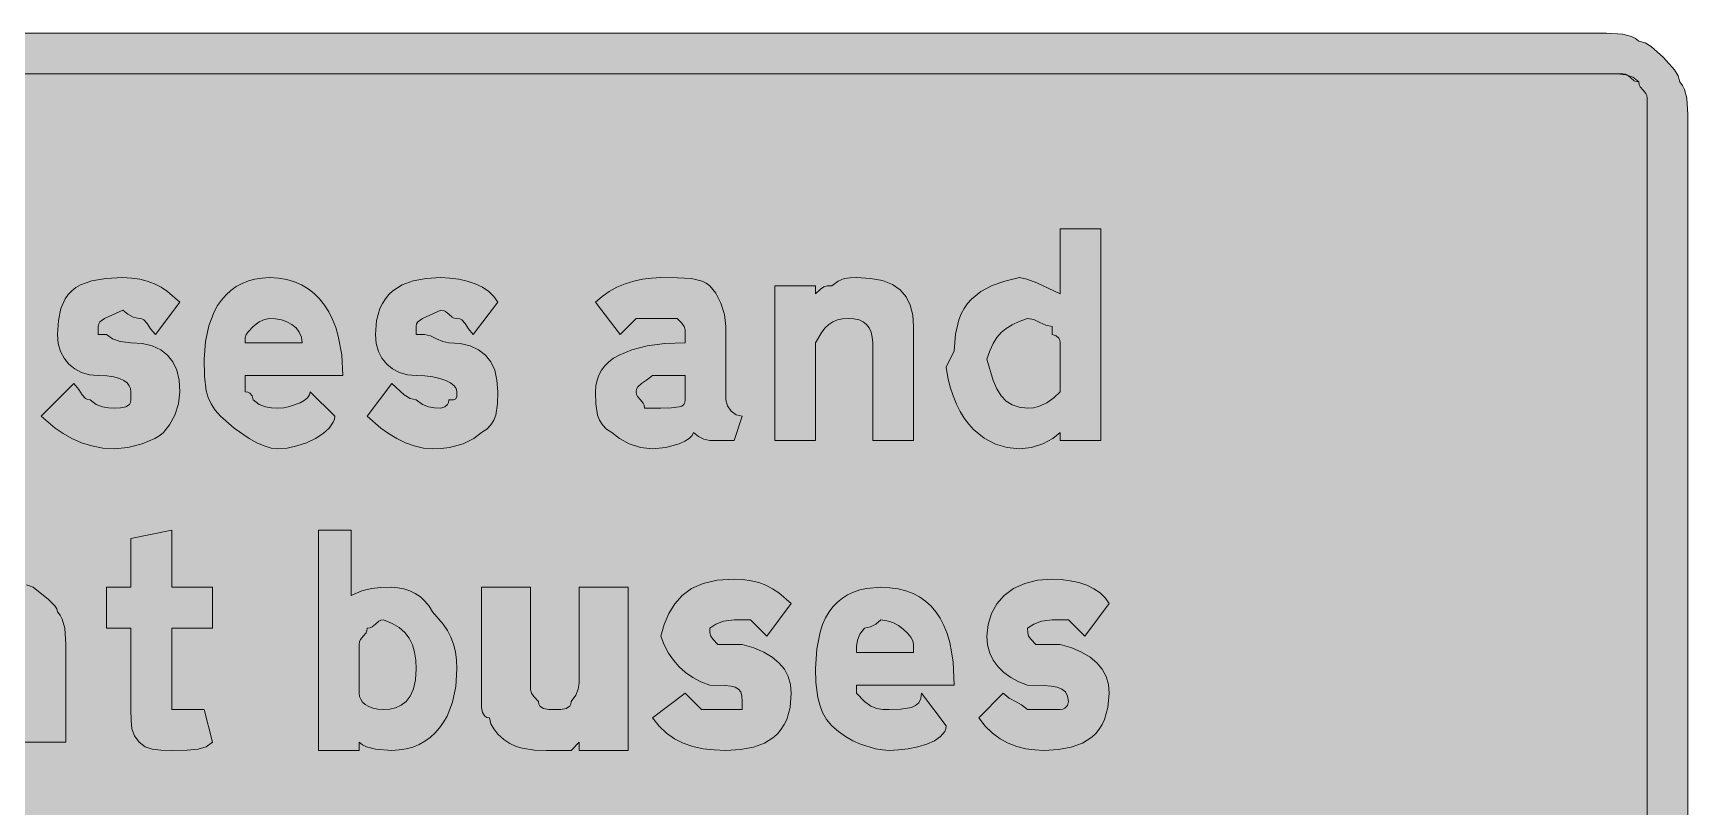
# Model space of a CAD drawing. Header units: metres. Extents: x 13 to 552, y 12 to 259.
# Drawn here: x 308.7 to 552.3, y 145 to 259 of the extents above; entities that cross this region are included whole.
import ezdxf

# ---------------------------------------------------------------- set-up
doc = ezdxf.new("R2010")
doc.units = ezdxf.units.M
doc.layers.add('FILL_BLACK_000000', color=7, linetype='Continuous', true_color=0x000000)
doc.layers.add('FILL_WHITE_FFFFFF', color=7, linetype='Continuous', true_color=0xffffff)

msp = doc.modelspace()

# ---------------------------------------------------------------- hatches: boundary and pattern name
at = {"layer": 'FILL_BLACK_000000', "true_color": 0x000000}
h = msp.add_hatch(color=7, dxfattribs=at)
h.dxf.hatch_style = 1
h.paths.add_polyline_path([(24.52, 11.82), (23.48, 11.98), (21.27, 12.66), (20.15, 13.17), (19.06, 13.78), (18.02, 14.52), (17.07, 15.36), (15.5, 17.18), (14.88, 18.12), (14.37, 19.11), (13.98, 20.15), (13.7, 21.27), (13.53, 22.46), (13.47, 23.76), (13.47, 246.96), (13.53, 248.26), (13.7, 249.45), (13.98, 250.57), (14.37, 251.61), (14.88, 252.6), (15.5, 253.54), (17.07, 255.36), (18.02, 256.2), (19.06, 256.93), (20.15, 257.55), (21.27, 258.06), (23.48, 258.73), (24.52, 258.9), (25.47, 258.96), (540.27, 258.96), (542.67, 258.81), (543.98, 258.45), (544.57, 258.16), (545.07, 257.76), (545.97, 257.55), (546.87, 257.01), (548.67, 255.36), (550.32, 253.56), (550.86, 252.66), (551.07, 251.76), (551.47, 251.26), (551.76, 250.67), (552.12, 249.36), (552.27, 246.96), (552.27, 23.76), (552.21, 22.46), (552.05, 21.27), (551.76, 20.15), (551.37, 19.11), (550.86, 18.12), (550.25, 17.18), (548.67, 15.36), (546.85, 13.78), (545.91, 13.17), (544.92, 12.66), (543.88, 12.27), (542.76, 11.98), (541.57, 11.82), (540.27, 11.76), (25.47, 11.76), (24.52, 11.82)])
h.paths.add_polyline_path([(543.12, 17.91), (544.15, 18.27), (545.07, 18.96), (545.76, 19.88), (546.12, 20.91), (546.25, 22.17), (546.27, 23.76), (546.27, 246.96), (546.27, 249.36), (546.22, 249.76), (546.08, 250.07), (545.67, 250.56), (545.26, 251.05), (545.12, 251.36), (545.07, 251.76), (544.15, 252.45), (543.12, 252.81), (541.86, 252.94), (540.27, 252.96), (25.47, 252.96), (23.07, 252.96), (21.87, 251.76), (20.99, 250.67), (20.22, 249.36), (19.68, 248.05), (19.47, 246.96), (19.47, 23.76), (19.49, 22.88), (19.62, 22.11), (19.98, 21.57), (20.27, 21.41), (20.67, 21.36), (20.69, 20.65), (20.82, 20.16), (21.18, 19.67), (21.87, 18.96), (22.77, 18.27), (23.67, 17.91), (24.57, 17.78), (25.47, 17.76), (540.27, 17.76), (541.86, 17.78), (543.12, 17.91)], flags=16)
h = msp.add_hatch(color=7, dxfattribs=at)
h.dxf.hatch_style = 1
h.paths.add_polyline_path([(465.87, 230.16), (465.87, 198.96), (459.87, 198.96), (459.87, 200.16), (458.76, 199.28), (457.32, 198.51), (455.65, 197.97), (453.87, 197.76), (452.08, 197.93), (450.33, 198.45), (448.66, 199.34), (447.12, 200.61), (446.41, 201.39), (445.75, 202.27), (445.14, 203.25), (444.59, 204.34), (444.1, 205.53), (443.68, 206.83), (443.34, 208.24), (443.07, 209.76), (444.27, 212.16), (444.44, 214.64), (444.93, 216.72), (445.29, 217.61), (445.73, 218.42), (446.24, 219.16), (446.82, 219.81), (448.2, 220.91), (449.84, 221.78), (451.73, 222.45), (453.87, 222.96), (454.98, 222.75), (456.42, 222.21), (459.87, 220.56), (459.87, 230.16), (465.87, 230.16)])
h.paths.add_polyline_path([(459.87, 213.36), (459.82, 213.76), (459.68, 214.05), (459.27, 214.41), (458.67, 214.56), (458.67, 215.76), (457.77, 215.95), (456.87, 216.36), (455.97, 216.77), (455.07, 216.96), (453.83, 216.51), (452.78, 216.02), (451.91, 215.48), (451.17, 214.86), (450.55, 214.12), (450.01, 213.25), (449.52, 212.2), (449.07, 210.96), (450.01, 207.81), (450.55, 206.57), (451.17, 205.56), (451.91, 204.77), (452.78, 204.21), (453.83, 203.87), (455.07, 203.76), (455.92, 203.81), (456.66, 203.97), (457.92, 204.51), (458.95, 205.28), (459.87, 206.16), (459.87, 212.16), (459.87, 213.36)], flags=16)
h = msp.add_hatch(color=7, dxfattribs=at)
h.dxf.hatch_style = 1
h.paths.add_polyline_path([(330.06, 204.38), (329.52, 202.71), (328.75, 201.27), (327.87, 200.16), (327.31, 199.71), (326.58, 199.28), (324.72, 198.51), (322.64, 197.97), (320.67, 197.76), (318.93, 197.87), (317.3, 198.17), (315.78, 198.65), (314.37, 199.26), (313.08, 199.99), (311.9, 200.8), (309.87, 202.56), (314.67, 207.36), (315.38, 206.48), (315.87, 205.71), (316.36, 205.17), (316.67, 205.01), (317.07, 204.96), (317.97, 204.27), (318.87, 203.91), (319.77, 203.78), (320.67, 203.76), (321.55, 203.78), (322.32, 203.91), (322.86, 204.27), (323.02, 204.56), (323.07, 204.96), (323.07, 206.16), (323.01, 206.61), (322.83, 207.04), (322.5, 207.45), (322.02, 207.81), (321.37, 208.12), (320.54, 208.35), (319.51, 208.51), (318.27, 208.56), (316.98, 208.67), (315.81, 208.99), (314.79, 209.51), (313.92, 210.21), (313.22, 211.08), (312.7, 212.1), (312.38, 213.27), (312.27, 214.56), (312.39, 216.64), (312.76, 218.4), (313.41, 219.85), (313.85, 220.47), (314.37, 221.01), (314.98, 221.48), (315.67, 221.88), (317.33, 222.49), (319.39, 222.85), (321.87, 222.96), (323.17, 222.9), (324.36, 222.73), (325.48, 222.45), (326.52, 222.06), (327.51, 221.55), (328.45, 220.93), (330.27, 219.36), (326.67, 214.56), (325.96, 215.44), (325.47, 216.21), (324.98, 216.75), (324.67, 216.91), (324.27, 216.96), (323.39, 217.15), (322.62, 217.56), (321.87, 218.16), (319.17, 216.96), (318.5, 216.47), (318.33, 216.16), (318.27, 215.76), (318.27, 214.56), (319.47, 214.56), (320.37, 213.96), (321.5, 213.55), (323.07, 213.36), (324.76, 213.25), (326.22, 212.91), (327.46, 212.35), (328.47, 211.56), (329.26, 210.55), (329.82, 209.31), (330.16, 207.85), (330.27, 206.16), (330.06, 204.38)])
h = msp.add_hatch(color=7, dxfattribs=at)
h.dxf.hatch_style = 1
h.paths.add_polyline_path([(339.87, 206.16), (340.27, 206.11), (340.56, 205.97), (340.92, 205.56), (341.07, 204.96), (341.97, 204.27), (342.87, 203.91), (343.77, 203.78), (344.67, 203.76), (345.57, 203.81), (346.43, 203.97), (347.97, 204.51), (348.58, 204.87), (349.06, 205.28), (349.36, 205.71), (349.47, 206.16), (353.07, 202.56), (353.02, 202.11), (352.86, 201.66), (352.26, 200.8), (351.36, 199.99), (350.22, 199.26), (348.91, 198.65), (347.5, 198.17), (346.06, 197.87), (344.67, 197.76), (343.72, 197.87), (342.68, 198.17), (341.59, 198.65), (340.47, 199.26), (338.26, 200.8), (336.27, 202.56), (335.48, 203.46), (334.88, 204.38), (334.46, 205.32), (334.17, 206.31), (333.91, 208.47), (333.87, 210.96), (334.04, 213.54), (334.53, 215.87), (335.33, 217.92), (335.84, 218.83), (336.42, 219.66), (337.07, 220.4), (337.8, 221.06), (338.58, 221.63), (339.44, 222.1), (340.36, 222.47), (341.33, 222.74), (342.37, 222.9), (343.47, 222.96), (344.78, 222.89), (346, 222.69), (347.14, 222.35), (348.2, 221.89), (349.17, 221.31), (350.05, 220.62), (350.85, 219.82), (351.57, 218.91), (352.2, 217.91), (352.75, 216.81), (353.22, 215.62), (353.6, 214.35), (354.1, 211.59), (354.27, 208.56), (339.87, 208.56), (339.87, 206.16)])
h.paths.add_polyline_path([(348.16, 214.2), (347.86, 214.93), (347.38, 215.55), (346.77, 216.06), (346.04, 216.45), (345.23, 216.73), (344.37, 216.9), (343.47, 216.96), (342.72, 216.81), (341.95, 216.45), (341.07, 215.76), (340.38, 215.05), (340.02, 214.56), (339.89, 214.07), (339.87, 213.36), (348.27, 213.36), (348.16, 214.2)], flags=16)
h = msp.add_hatch(color=7, dxfattribs=at)
h.dxf.hatch_style = 1
h.paths.add_polyline_path([(377.03, 204.38), (376.77, 202.71), (376.48, 201.95), (376.06, 201.27), (375.46, 200.66), (374.67, 200.16), (373.55, 199.28), (371.97, 198.51), (369.95, 197.97), (368.76, 197.81), (367.47, 197.76), (366.12, 197.87), (364.79, 198.17), (363.48, 198.65), (362.22, 199.26), (361.01, 199.99), (359.88, 200.8), (357.87, 202.56), (361.47, 207.36), (363.27, 205.71), (364.17, 205.17), (365.07, 204.96), (365.97, 204.27), (366.87, 203.91), (367.77, 203.78), (368.67, 203.76), (369.27, 203.91), (369.68, 204.27), (369.82, 204.56), (369.87, 204.96), (370.56, 204.98), (370.92, 205.11), (371.05, 205.47), (371.07, 206.16), (370.96, 206.61), (370.64, 207.04), (370.12, 207.45), (369.42, 207.81), (368.55, 208.12), (367.53, 208.35), (366.36, 208.51), (365.07, 208.56), (363.78, 208.67), (362.61, 208.99), (361.59, 209.51), (360.72, 210.21), (360.02, 211.08), (359.5, 212.1), (359.18, 213.27), (359.07, 214.56), (359.24, 216.64), (359.73, 218.4), (360.09, 219.17), (360.53, 219.85), (361.04, 220.47), (361.62, 221.01), (363, 221.88), (364.64, 222.49), (366.53, 222.85), (368.67, 222.96), (370.02, 222.9), (371.33, 222.73), (372.59, 222.45), (373.77, 222.06), (374.83, 221.55), (375.76, 220.93), (376.51, 220.2), (377.07, 219.36), (373.47, 214.56), (372.76, 215.44), (372.27, 216.21), (371.78, 216.75), (371.47, 216.91), (371.07, 216.96), (370.67, 217.01), (370.36, 217.15), (369.87, 217.56), (369.38, 217.97), (369.07, 218.11), (368.67, 218.16), (365.97, 216.96), (365.3, 216.47), (365.13, 216.16), (365.07, 215.76), (365.07, 214.56), (366.27, 214.56), (367.17, 214.37), (368.07, 213.96), (368.97, 213.55), (369.87, 213.36), (371.56, 213.25), (373.02, 212.91), (374.26, 212.35), (375.27, 211.56), (376.06, 210.55), (376.62, 209.31), (376.96, 207.85), (377.07, 206.16), (377.03, 204.38)])
h = msp.add_hatch(color=7, dxfattribs=at)
h.dxf.hatch_style = 1
h.paths.add_polyline_path([(408.27, 198.96), (407.39, 199.15), (406.62, 199.56), (405.87, 200.16), (405.71, 199.71), (405.27, 199.28), (404.6, 198.87), (403.77, 198.51), (401.82, 197.97), (399.87, 197.76), (398.09, 197.97), (396.42, 198.51), (394.98, 199.28), (393.87, 200.16), (393.08, 200.66), (392.48, 201.27), (392.06, 201.95), (391.77, 202.71), (391.51, 204.38), (391.47, 206.16), (391.53, 207.03), (391.69, 207.85), (391.97, 208.61), (392.35, 209.31), (392.84, 209.96), (393.43, 210.55), (394.13, 211.08), (394.92, 211.56), (396.8, 212.35), (399.06, 212.91), (401.69, 213.25), (404.67, 213.36), (404.67, 214.56), (404.65, 215.27), (404.52, 215.76), (404.16, 216.25), (403.47, 216.96), (402.27, 216.96), (397.47, 216.96), (395.07, 214.56), (391.47, 219.36), (392.42, 220.2), (393.48, 220.93), (394.61, 221.55), (395.82, 222.06), (397.08, 222.45), (398.39, 222.73), (399.72, 222.9), (401.07, 222.96), (403.55, 222.94), (405.57, 222.81), (407.15, 222.45), (407.76, 222.16), (408.27, 221.76), (409.15, 220.65), (409.92, 219.21), (410.46, 217.54), (410.67, 215.76), (410.67, 204.96), (410.88, 204.08), (411.42, 203.31), (412.19, 202.77), (413.07, 202.56), (411.87, 198.96), (408.27, 198.96)])
h.paths.add_polyline_path([(397.66, 205.45), (398.07, 204.96), (398.48, 204.47), (398.62, 204.16), (398.67, 203.76), (401.07, 203.76), (402.65, 203.78), (403.77, 203.91), (404.16, 204.05), (404.45, 204.27), (404.61, 204.56), (404.67, 204.96), (404.67, 208.56), (399.87, 208.56), (398.99, 207.85), (398.22, 207.36), (397.68, 206.87), (397.52, 206.56), (397.47, 206.16), (397.52, 205.76), (397.66, 205.45)], flags=16)
h = msp.add_hatch(color=7, dxfattribs=at)
h.dxf.hatch_style = 1
h.paths.add_polyline_path([(432.27, 198.96), (432.27, 212.16), (432.27, 213.36), (432.21, 214.2), (432.05, 214.93), (431.76, 215.55), (431.37, 216.06), (430.86, 216.45), (430.25, 216.73), (429.51, 216.9), (428.67, 216.96), (427.82, 216.9), (427.08, 216.73), (426.41, 216.45), (425.82, 216.06), (425.28, 215.55), (424.79, 214.93), (423.87, 213.36), (423.87, 198.96), (417.87, 198.96), (417.87, 221.76), (423.87, 221.76), (423.87, 220.56), (424.58, 221.25), (425.07, 221.61), (425.56, 221.74), (426.27, 221.76), (427.17, 222.45), (428.07, 222.81), (428.97, 222.94), (429.87, 222.96), (431.95, 222.85), (433.71, 222.51), (435.16, 221.95), (436.32, 221.16), (437.19, 220.15), (437.8, 218.91), (438.16, 217.45), (438.27, 215.76), (438.27, 214.56), (438.27, 198.96), (432.27, 198.96)])
h = msp.add_hatch(color=7, dxfattribs=at)
h.dxf.hatch_style = 1
h.paths.add_polyline_path([(301.22, 176.95), (302.26, 177.53), (303.35, 177.91), (304.47, 178.11), (305.59, 178.14), (306.68, 178.02), (307.72, 177.75), (308.67, 177.36), (310.92, 175.56), (311.88, 174.66), (312.16, 174.21), (312.27, 173.76), (312.67, 173.26), (312.96, 172.67), (313.32, 171.36), (313.47, 168.96), (313.47, 154.56), (307.47, 154.56), (307.47, 167.76), (307.45, 168.64), (307.32, 169.41), (306.96, 169.95), (306.67, 170.11), (306.27, 170.16), (306.22, 170.56), (306.06, 170.85), (305.52, 171.21), (304.75, 171.34), (303.87, 171.36), (302.99, 171.34), (302.22, 171.21), (301.68, 170.85), (301.52, 170.56), (301.47, 170.16), (300.78, 170.14), (300.42, 170.01), (300.29, 169.65), (300.27, 168.96), (300.27, 167.76), (300.27, 154.56), (293.07, 154.56), (293.07, 185.76), (300.27, 185.76), (300.27, 176.16), (301.22, 176.95)])
h = msp.add_hatch(color=7, dxfattribs=at)
h.dxf.hatch_style = 1
h.paths.add_polyline_path([(335.07, 177.36), (335.07, 171.36), (329.07, 171.36), (329.07, 161.76), (329.07, 159.36), (331.47, 159.36), (332.67, 159.36), (333.87, 159.36), (335.07, 154.56), (334.13, 153.87), (332.97, 153.51), (331.36, 153.38), (329.07, 153.36), (327.48, 153.38), (326.22, 153.51), (325.19, 153.87), (324.27, 154.56), (323.58, 155.48), (323.22, 156.51), (323.09, 157.77), (323.07, 159.36), (323.07, 171.36), (319.47, 171.36), (319.47, 177.36), (323.07, 177.36), (323.07, 184.56), (329.07, 185.76), (329.07, 177.36), (335.07, 177.36)])
h = msp.add_hatch(color=7, dxfattribs=at)
h.dxf.hatch_style = 1
h.paths.add_polyline_path([(357.76, 153.87), (357.17, 154.16), (356.67, 154.56), (356.67, 153.36), (350.67, 153.36), (350.67, 185.76), (355.47, 185.76), (355.47, 176.16), (357.08, 176.85), (358.47, 177.21), (359.86, 177.34), (361.47, 177.36), (362.37, 177.3), (363.25, 177.13), (364.11, 176.85), (364.92, 176.46), (365.68, 175.95), (366.36, 175.33), (366.97, 174.6), (367.47, 173.76), (369.05, 171.94), (369.66, 171), (370.17, 170.01), (370.56, 168.97), (370.85, 167.85), (371.01, 166.66), (371.07, 165.36), (370.9, 162.78), (370.41, 160.45), (369.61, 158.4), (369.1, 157.49), (368.52, 156.66), (367.87, 155.92), (367.14, 155.26), (366.36, 154.69), (365.5, 154.22), (364.58, 153.85), (363.61, 153.58), (362.57, 153.42), (361.47, 153.36), (359.07, 153.51), (357.76, 153.87)])
h.paths.add_polyline_path([(362.03, 159.62), (362.84, 159.99), (363.57, 160.56), (364.18, 161.35), (364.66, 162.4), (364.96, 163.72), (365.07, 165.36), (365.01, 166.65), (364.83, 167.83), (364.5, 168.9), (364.02, 169.86), (363.37, 170.7), (362.54, 171.43), (361.51, 172.05), (360.27, 172.56), (359.87, 172.51), (359.56, 172.37), (359.07, 171.96), (358.58, 171.55), (358.27, 171.41), (357.87, 171.36), (357.82, 170.96), (357.68, 170.65), (357.27, 170.16), (356.86, 169.67), (356.72, 169.36), (356.67, 168.96), (356.67, 161.76), (356.73, 161.31), (356.9, 160.88), (357.18, 160.47), (357.57, 160.11), (358.08, 159.8), (358.7, 159.57), (359.43, 159.41), (360.27, 159.36), (361.17, 159.42), (362.03, 159.62)], flags=16)
h = msp.add_hatch(color=7, dxfattribs=at)
h.dxf.hatch_style = 1
h.paths.add_polyline_path([(420.1, 159.68), (419.61, 157.92), (419.25, 157.15), (418.81, 156.47), (418.3, 155.85), (417.72, 155.31), (416.34, 154.44), (414.7, 153.83), (412.81, 153.47), (410.67, 153.36), (408.93, 153.42), (407.3, 153.6), (405.78, 153.93), (404.37, 154.41), (403.08, 155.06), (401.9, 155.89), (400.83, 156.92), (399.87, 158.16), (404.67, 161.76), (407.07, 159.36), (410.67, 159.36), (413.07, 159.36), (413.07, 160.56), (413.01, 161.35), (412.83, 161.95), (412.5, 162.37), (412.02, 162.66), (411.37, 162.83), (410.54, 162.92), (408.27, 162.96), (406.98, 163.47), (405.8, 164.08), (404.73, 164.82), (403.77, 165.66), (402.93, 166.62), (402.2, 167.68), (401.58, 168.87), (401.07, 170.16), (401.58, 171.9), (402.25, 173.5), (403.12, 174.93), (404.22, 176.16), (405.61, 177.17), (407.31, 177.92), (409.39, 178.4), (411.87, 178.56), (413.17, 178.5), (414.36, 178.33), (415.48, 178.05), (416.52, 177.66), (417.51, 177.15), (418.45, 176.53), (420.27, 174.96), (416.67, 170.16), (414.27, 172.56), (411.87, 172.56), (410.3, 172.37), (409.17, 171.96), (408.27, 171.36), (408.29, 170.65), (408.42, 170.16), (408.78, 169.67), (409.47, 168.96), (413.07, 168.96), (414.76, 168.45), (416.22, 167.83), (417.46, 167.1), (418.47, 166.26), (419.26, 165.3), (419.82, 164.23), (420.16, 163.05), (420.27, 161.76), (420.1, 159.68)])
h = msp.add_hatch(color=7, dxfattribs=at)
h.dxf.hatch_style = 1
h.paths.add_polyline_path([(466.9, 159.68), (466.41, 157.92), (466.05, 157.15), (465.61, 156.47), (465.1, 155.85), (464.52, 155.31), (463.14, 154.44), (461.5, 153.83), (459.61, 153.47), (457.47, 153.36), (456.12, 153.42), (454.79, 153.6), (453.48, 153.93), (452.22, 154.41), (451.01, 155.06), (449.88, 155.89), (448.82, 156.92), (447.87, 158.16), (451.47, 161.76), (452.37, 161.05), (453.27, 160.56), (454.17, 160.07), (455.07, 159.36), (458.67, 159.36), (459.87, 159.36), (460.27, 159.41), (460.56, 159.55), (460.92, 159.96), (461.07, 160.56), (460.96, 161.35), (460.64, 161.95), (460.12, 162.37), (459.42, 162.66), (458.55, 162.83), (457.53, 162.92), (455.07, 162.96), (453.78, 163.47), (452.61, 164.08), (451.59, 164.82), (450.72, 165.66), (450.02, 166.62), (449.5, 167.68), (449.18, 168.87), (449.07, 170.16), (449.24, 171.9), (449.73, 173.5), (450.53, 174.93), (451.62, 176.16), (453, 177.17), (454.64, 177.92), (456.53, 178.4), (458.67, 178.56), (460.02, 178.5), (461.33, 178.33), (462.59, 178.05), (463.77, 177.66), (464.83, 177.15), (465.76, 176.53), (466.51, 175.8), (467.07, 174.96), (463.47, 170.16), (461.07, 172.56), (458.67, 172.56), (457.1, 172.37), (455.97, 171.96), (455.07, 171.36), (455.09, 170.65), (455.22, 170.16), (455.58, 169.67), (456.27, 168.96), (459.87, 168.96), (461.56, 168.45), (463.02, 167.83), (464.26, 167.1), (465.27, 166.26), (466.06, 165.3), (466.62, 164.23), (466.96, 163.05), (467.07, 161.76), (466.9, 159.68)])
h = msp.add_hatch(color=7, dxfattribs=at)
h.dxf.hatch_style = 1
h.paths.add_polyline_path([(396.27, 177.36), (396.27, 153.36), (389.07, 153.36), (389.07, 154.56), (387.87, 153.36), (384.27, 153.36), (382.47, 153.4), (380.67, 153.66), (379.77, 153.95), (378.87, 154.37), (377.97, 154.97), (377.07, 155.76), (376.47, 156.51), (376.06, 157.28), (375.87, 158.16), (375.47, 158.21), (375.18, 158.37), (374.82, 158.91), (374.69, 159.68), (374.67, 160.56), (374.67, 177.36), (381.87, 177.36), (381.87, 162.96), (381.89, 162.25), (382.02, 161.76), (382.38, 161.27), (383.07, 160.56), (383.12, 160.16), (383.28, 159.87), (383.82, 159.51), (384.59, 159.38), (385.47, 159.36), (386.35, 159.38), (387.12, 159.51), (387.66, 159.87), (387.82, 160.16), (387.87, 160.56), (388.56, 161.46), (388.92, 162.36), (389.05, 163.26), (389.07, 164.16), (389.07, 177.36), (396.27, 177.36)])
h = msp.add_hatch(color=7, dxfattribs=at)
h.dxf.hatch_style = 1
h.paths.add_polyline_path([(429.87, 161.76), (431.07, 160.56), (431.97, 159.87), (432.87, 159.51), (433.77, 159.38), (434.67, 159.36), (436.43, 159.4), (437.97, 159.66), (438.58, 159.95), (439.06, 160.37), (439.36, 160.97), (439.47, 161.76), (443.07, 156.96), (443.02, 156.52), (442.86, 156.12), (442.26, 155.38), (441.36, 154.77), (440.22, 154.26), (438.91, 153.87), (437.5, 153.58), (436.06, 153.42), (434.67, 153.36), (433.72, 153.42), (432.68, 153.58), (430.47, 154.26), (429.35, 154.77), (428.26, 155.38), (427.22, 156.12), (426.27, 156.96), (425.48, 157.91), (424.88, 158.95), (424.46, 160.04), (424.17, 161.16), (423.91, 163.37), (423.87, 165.36), (424.04, 168.29), (424.53, 170.78), (424.89, 171.87), (425.33, 172.85), (425.84, 173.73), (426.42, 174.51), (427.07, 175.19), (427.8, 175.78), (428.58, 176.27), (429.44, 176.67), (430.36, 176.97), (431.33, 177.19), (433.47, 177.36), (434.78, 177.3), (436, 177.13), (437.14, 176.85), (438.2, 176.46), (439.17, 175.95), (440.05, 175.33), (440.85, 174.6), (441.57, 173.76), (442.2, 172.8), (442.75, 171.73), (443.22, 170.55), (443.6, 169.26), (443.89, 167.85), (444.1, 166.33), (444.27, 162.96), (429.87, 162.96), (429.87, 161.76)])
h.paths.add_polyline_path([(438.27, 168.96), (438.16, 169.46), (437.86, 170.03), (437.38, 170.63), (436.77, 171.21), (436.04, 171.74), (435.23, 172.17), (434.37, 172.45), (433.47, 172.56), (432.72, 171.96), (431.95, 171.55), (431.07, 171.36), (430.38, 170.46), (430.02, 169.56), (429.89, 168.66), (429.87, 167.76), (438.27, 167.76), (438.27, 168.96)], flags=16)
at = {"layer": 'FILL_WHITE_FFFFFF', "true_color": 0xffffff}
h = msp.add_hatch(color=7, dxfattribs=at)
h.dxf.hatch_style = 1
h.paths.add_polyline_path([(540.27, 252.96), (542.67, 252.96), (543.07, 252.91), (543.38, 252.77), (543.87, 252.36), (544.36, 251.95), (544.67, 251.81), (545.07, 251.76), (545.12, 251.36), (545.26, 251.05), (545.67, 250.56), (546.08, 250.07), (546.22, 249.76), (546.27, 249.36), (546.27, 246.96), (546.27, 23.76), (546.25, 22.17), (546.12, 20.91), (545.76, 19.88), (545.07, 18.96), (544.67, 18.91), (544.36, 18.77), (543.87, 18.36), (543.38, 17.95), (543.07, 17.81), (542.67, 17.76), (540.27, 17.76), (25.47, 17.76), (24.57, 17.78), (23.67, 17.91), (22.77, 18.27), (21.87, 18.96), (21.18, 19.67), (20.82, 20.16), (20.69, 20.65), (20.67, 21.36), (20.27, 21.41), (19.98, 21.57), (19.62, 22.11), (19.49, 22.88), (19.47, 23.76), (19.47, 246.96), (19.58, 248.25), (19.9, 249.42), (20.42, 250.44), (21.12, 251.31), (21.99, 252.01), (23.01, 252.53), (24.18, 252.85), (25.47, 252.96), (540.27, 252.96)])

# ---------------------------------------------------------------- linework, layer by layer
at = {"layer": 'FILL_BLACK_000000', "lineweight": 0, "true_color": 0x000000}
for points in [[(25.47, 258.96), (540.27, 258.96), (542.67, 258.81), (543.98, 258.45), (544.57, 258.16), (545.07, 257.76), (545.97, 257.55), (546.87, 257.01), (548.67, 255.36), (550.32, 253.56), (550.86, 252.66), (551.07, 251.76), (551.47, 251.26), (551.76, 250.67), (552.12, 249.36), (552.27, 246.96), (552.27, 23.76)], [(25.47, 17.76), (540.27, 17.76), (541.86, 17.78), (543.12, 17.91), (544.15, 18.27), (545.07, 18.96), (545.76, 19.88), (546.12, 20.91), (546.25, 22.17), (546.27, 23.76), (546.27, 246.96), (546.27, 249.36), (546.22, 249.76), (546.08, 250.07), (545.67, 250.56), (545.26, 251.05), (545.12, 251.36), (545.07, 251.76), (544.15, 252.45), (543.12, 252.81), (541.86, 252.94), (540.27, 252.96), (25.47, 252.96)], [(307.72, 177.75), (308.67, 177.36), (310.92, 175.56), (311.88, 174.66), (312.16, 174.21), (312.27, 173.76), (312.67, 173.26), (312.96, 172.67), (313.32, 171.36), (313.47, 168.96), (313.47, 154.56), (307.47, 154.56)]]:
    msp.add_lwpolyline(points, dxfattribs=at)
for points in [[(465.87, 230.16), (465.87, 198.96), (459.87, 198.96), (459.87, 200.16), (458.76, 199.28), (457.32, 198.51), (455.65, 197.97), (453.87, 197.76), (452.08, 197.93), (450.33, 198.45), (448.66, 199.34), (447.12, 200.61), (446.41, 201.39), (445.75, 202.27), (445.14, 203.25), (444.59, 204.34), (444.1, 205.53), (443.68, 206.83), (443.34, 208.24), (443.07, 209.76), (444.27, 212.16), (444.44, 214.64), (444.93, 216.72), (445.29, 217.61), (445.73, 218.42), (446.24, 219.16), (446.82, 219.81), (448.2, 220.91), (449.84, 221.78), (451.73, 222.45), (453.87, 222.96), (454.98, 222.75), (456.42, 222.21), (459.87, 220.56), (459.87, 230.16)], [(330.06, 204.38), (329.52, 202.71), (328.75, 201.27), (327.87, 200.16), (327.31, 199.71), (326.58, 199.28), (324.72, 198.51), (322.64, 197.97), (320.67, 197.76), (318.93, 197.87), (317.3, 198.17), (315.78, 198.65), (314.37, 199.26), (313.08, 199.99), (311.9, 200.8), (309.87, 202.56), (314.67, 207.36), (315.38, 206.48), (315.87, 205.71), (316.36, 205.17), (316.67, 205.01), (317.07, 204.96), (317.97, 204.27), (318.87, 203.91), (319.77, 203.78), (320.67, 203.76), (321.55, 203.78), (322.32, 203.91), (322.86, 204.27), (323.02, 204.56), (323.07, 204.96), (323.07, 206.16), (323.01, 206.61), (322.83, 207.04), (322.5, 207.45), (322.02, 207.81), (321.37, 208.12), (320.54, 208.35), (319.51, 208.51), (318.27, 208.56), (316.98, 208.67), (315.81, 208.99), (314.79, 209.51), (313.92, 210.21), (313.22, 211.08), (312.7, 212.1), (312.38, 213.27), (312.27, 214.56), (312.39, 216.64), (312.76, 218.4), (313.41, 219.85), (313.85, 220.47), (314.37, 221.01), (314.98, 221.48), (315.67, 221.88), (317.33, 222.49), (319.39, 222.85), (321.87, 222.96), (323.17, 222.9), (324.36, 222.73), (325.48, 222.45), (326.52, 222.06), (327.51, 221.55), (328.45, 220.93), (330.27, 219.36), (326.67, 214.56), (325.96, 215.44), (325.47, 216.21), (324.98, 216.75), (324.67, 216.91), (324.27, 216.96), (323.39, 217.15), (322.62, 217.56), (321.87, 218.16), (319.17, 216.96), (318.5, 216.47), (318.33, 216.16), (318.27, 215.76), (318.27, 214.56), (319.47, 214.56), (320.37, 213.96), (321.5, 213.55), (323.07, 213.36), (324.76, 213.25), (326.22, 212.91), (327.46, 212.35), (328.47, 211.56), (329.26, 210.55), (329.82, 209.31), (330.16, 207.85), (330.27, 206.16)], [(339.87, 206.16), (340.27, 206.11), (340.56, 205.97), (340.92, 205.56), (341.07, 204.96), (341.97, 204.27), (342.87, 203.91), (343.77, 203.78), (344.67, 203.76), (345.57, 203.81), (346.43, 203.97), (347.97, 204.51), (348.58, 204.87), (349.06, 205.28), (349.36, 205.71), (349.47, 206.16), (353.07, 202.56), (353.02, 202.11), (352.86, 201.66), (352.26, 200.8), (351.36, 199.99), (350.22, 199.26), (348.91, 198.65), (347.5, 198.17), (346.06, 197.87), (344.67, 197.76), (343.72, 197.87), (342.68, 198.17), (341.59, 198.65), (340.47, 199.26), (338.26, 200.8), (336.27, 202.56), (335.48, 203.46), (334.88, 204.38), (334.46, 205.32), (334.17, 206.31), (333.91, 208.47), (333.87, 210.96), (334.04, 213.54), (334.53, 215.87), (335.33, 217.92), (335.84, 218.83), (336.42, 219.66), (337.07, 220.4), (337.8, 221.06), (338.58, 221.63), (339.44, 222.1), (340.36, 222.47), (341.33, 222.74), (342.37, 222.9), (343.47, 222.96), (344.78, 222.89), (346, 222.69), (347.14, 222.35), (348.2, 221.89), (349.17, 221.31), (350.05, 220.62), (350.85, 219.82), (351.57, 218.91), (352.2, 217.91), (352.75, 216.81), (353.22, 215.62), (353.6, 214.35), (354.1, 211.59), (354.27, 208.56), (339.87, 208.56)], [(377.03, 204.38), (376.77, 202.71), (376.48, 201.95), (376.06, 201.27), (375.46, 200.66), (374.67, 200.16), (373.55, 199.28), (371.97, 198.51), (369.95, 197.97), (368.76, 197.81), (367.47, 197.76), (366.12, 197.87), (364.79, 198.17), (363.48, 198.65), (362.22, 199.26), (361.01, 199.99), (359.88, 200.8), (357.87, 202.56), (361.47, 207.36), (363.27, 205.71), (364.17, 205.17), (365.07, 204.96), (365.97, 204.27), (366.87, 203.91), (367.77, 203.78), (368.67, 203.76), (369.27, 203.91), (369.68, 204.27), (369.82, 204.56), (369.87, 204.96), (370.56, 204.98), (370.92, 205.11), (371.05, 205.47), (371.07, 206.16), (370.96, 206.61), (370.64, 207.04), (370.12, 207.45), (369.42, 207.81), (368.55, 208.12), (367.53, 208.35), (366.36, 208.51), (365.07, 208.56), (363.78, 208.67), (362.61, 208.99), (361.59, 209.51), (360.72, 210.21), (360.02, 211.08), (359.5, 212.1), (359.18, 213.27), (359.07, 214.56), (359.24, 216.64), (359.73, 218.4), (360.09, 219.17), (360.53, 219.85), (361.04, 220.47), (361.62, 221.01), (363, 221.88), (364.64, 222.49), (366.53, 222.85), (368.67, 222.96), (370.02, 222.9), (371.33, 222.73), (372.59, 222.45), (373.77, 222.06), (374.83, 221.55), (375.76, 220.93), (376.51, 220.2), (377.07, 219.36), (373.47, 214.56), (372.76, 215.44), (372.27, 216.21), (371.78, 216.75), (371.47, 216.91), (371.07, 216.96), (370.67, 217.01), (370.36, 217.15), (369.87, 217.56), (369.38, 217.97), (369.07, 218.11), (368.67, 218.16), (365.97, 216.96), (365.3, 216.47), (365.13, 216.16), (365.07, 215.76), (365.07, 214.56), (366.27, 214.56), (367.17, 214.37), (368.07, 213.96), (368.97, 213.55), (369.87, 213.36), (371.56, 213.25), (373.02, 212.91), (374.26, 212.35), (375.27, 211.56), (376.06, 210.55), (376.62, 209.31), (376.96, 207.85), (377.07, 206.16)], [(408.27, 198.96), (407.39, 199.15), (406.62, 199.56), (405.87, 200.16), (405.71, 199.71), (405.27, 199.28), (404.6, 198.87), (403.77, 198.51), (401.82, 197.97), (399.87, 197.76), (398.09, 197.97), (396.42, 198.51), (394.98, 199.28), (393.87, 200.16), (393.08, 200.66), (392.48, 201.27), (392.06, 201.95), (391.77, 202.71), (391.51, 204.38), (391.47, 206.16), (391.53, 207.03), (391.69, 207.85), (391.97, 208.61), (392.35, 209.31), (392.84, 209.96), (393.43, 210.55), (394.13, 211.08), (394.92, 211.56), (396.8, 212.35), (399.06, 212.91), (401.69, 213.25), (404.67, 213.36), (404.67, 214.56), (404.65, 215.27), (404.52, 215.76), (404.16, 216.25), (403.47, 216.96), (402.27, 216.96), (397.47, 216.96), (395.07, 214.56), (391.47, 219.36), (392.42, 220.2), (393.48, 220.93), (394.61, 221.55), (395.82, 222.06), (397.08, 222.45), (398.39, 222.73), (399.72, 222.9), (401.07, 222.96), (403.55, 222.94), (405.57, 222.81), (407.15, 222.45), (407.76, 222.16), (408.27, 221.76), (409.15, 220.65), (409.92, 219.21), (410.46, 217.54), (410.67, 215.76), (410.67, 204.96), (410.88, 204.08), (411.42, 203.31), (412.19, 202.77), (413.07, 202.56), (411.87, 198.96)], [(432.27, 198.96), (432.27, 212.16), (432.27, 213.36), (432.21, 214.2), (432.05, 214.93), (431.76, 215.55), (431.37, 216.06), (430.86, 216.45), (430.25, 216.73), (429.51, 216.9), (428.67, 216.96), (427.82, 216.9), (427.08, 216.73), (426.41, 216.45), (425.82, 216.06), (425.28, 215.55), (424.79, 214.93), (423.87, 213.36), (423.87, 198.96), (417.87, 198.96), (417.87, 221.76), (423.87, 221.76), (423.87, 220.56), (424.58, 221.25), (425.07, 221.61), (425.56, 221.74), (426.27, 221.76), (427.17, 222.45), (428.07, 222.81), (428.97, 222.94), (429.87, 222.96), (431.95, 222.85), (433.71, 222.51), (435.16, 221.95), (436.32, 221.16), (437.19, 220.15), (437.8, 218.91), (438.16, 217.45), (438.27, 215.76), (438.27, 214.56), (438.27, 198.96)], [(348.16, 214.2), (347.86, 214.93), (347.38, 215.55), (346.77, 216.06), (346.04, 216.45), (345.23, 216.73), (344.37, 216.9), (343.47, 216.96), (342.72, 216.81), (341.95, 216.45), (341.07, 215.76), (340.38, 215.05), (340.02, 214.56), (339.89, 214.07), (339.87, 213.36), (348.27, 213.36)], [(459.87, 213.36), (459.82, 213.76), (459.68, 214.05), (459.27, 214.41), (458.67, 214.56), (458.67, 215.76), (457.77, 215.95), (456.87, 216.36), (455.97, 216.77), (455.07, 216.96), (453.83, 216.51), (452.78, 216.02), (451.91, 215.48), (451.17, 214.86), (450.55, 214.12), (450.01, 213.25), (449.52, 212.2), (449.07, 210.96), (450.01, 207.81), (450.55, 206.57), (451.17, 205.56), (451.91, 204.77), (452.78, 204.21), (453.83, 203.87), (455.07, 203.76), (455.92, 203.81), (456.66, 203.97), (457.92, 204.51), (458.95, 205.28), (459.87, 206.16), (459.87, 212.16)], [(397.66, 205.45), (398.07, 204.96), (398.48, 204.47), (398.62, 204.16), (398.67, 203.76), (401.07, 203.76), (402.65, 203.78), (403.77, 203.91), (404.16, 204.05), (404.45, 204.27), (404.61, 204.56), (404.67, 204.96), (404.67, 208.56), (399.87, 208.56), (398.99, 207.85), (398.22, 207.36), (397.68, 206.87), (397.52, 206.56), (397.47, 206.16), (397.52, 205.76)], [(335.07, 177.36), (335.07, 171.36), (329.07, 171.36), (329.07, 161.76), (329.07, 159.36), (331.47, 159.36), (332.67, 159.36), (333.87, 159.36), (335.07, 154.56), (334.13, 153.87), (332.97, 153.51), (331.36, 153.38), (329.07, 153.36), (327.48, 153.38), (326.22, 153.51), (325.19, 153.87), (324.27, 154.56), (323.58, 155.48), (323.22, 156.51), (323.09, 157.77), (323.07, 159.36), (323.07, 171.36), (319.47, 171.36), (319.47, 177.36), (323.07, 177.36), (323.07, 184.56), (329.07, 185.76), (329.07, 177.36)], [(357.76, 153.87), (357.17, 154.16), (356.67, 154.56), (356.67, 153.36), (350.67, 153.36), (350.67, 185.76), (355.47, 185.76), (355.47, 176.16), (357.08, 176.85), (358.47, 177.21), (359.86, 177.34), (361.47, 177.36), (362.37, 177.3), (363.25, 177.13), (364.11, 176.85), (364.92, 176.46), (365.68, 175.95), (366.36, 175.33), (366.97, 174.6), (367.47, 173.76), (369.05, 171.94), (369.66, 171), (370.17, 170.01), (370.56, 168.97), (370.85, 167.85), (371.01, 166.66), (371.07, 165.36), (370.9, 162.78), (370.41, 160.45), (369.61, 158.4), (369.1, 157.49), (368.52, 156.66), (367.87, 155.92), (367.14, 155.26), (366.36, 154.69), (365.5, 154.22), (364.58, 153.85), (363.61, 153.58), (362.57, 153.42), (361.47, 153.36), (359.07, 153.51)], [(420.1, 159.68), (419.61, 157.92), (419.25, 157.15), (418.81, 156.47), (418.3, 155.85), (417.72, 155.31), (416.34, 154.44), (414.7, 153.83), (412.81, 153.47), (410.67, 153.36), (408.93, 153.42), (407.3, 153.6), (405.78, 153.93), (404.37, 154.41), (403.08, 155.06), (401.9, 155.89), (400.83, 156.92), (399.87, 158.16), (404.67, 161.76), (407.07, 159.36), (410.67, 159.36), (413.07, 159.36), (413.07, 160.56), (413.01, 161.35), (412.83, 161.95), (412.5, 162.37), (412.02, 162.66), (411.37, 162.83), (410.54, 162.92), (408.27, 162.96), (406.98, 163.47), (405.8, 164.08), (404.73, 164.82), (403.77, 165.66), (402.93, 166.62), (402.2, 167.68), (401.58, 168.87), (401.07, 170.16), (401.58, 171.9), (402.25, 173.5), (403.12, 174.93), (404.22, 176.16), (405.61, 177.17), (407.31, 177.92), (409.39, 178.4), (411.87, 178.56), (413.17, 178.5), (414.36, 178.33), (415.48, 178.05), (416.52, 177.66), (417.51, 177.15), (418.45, 176.53), (420.27, 174.96), (416.67, 170.16), (414.27, 172.56), (411.87, 172.56), (410.3, 172.37), (409.17, 171.96), (408.27, 171.36), (408.29, 170.65), (408.42, 170.16), (408.78, 169.67), (409.47, 168.96), (413.07, 168.96), (414.76, 168.45), (416.22, 167.83), (417.46, 167.1), (418.47, 166.26), (419.26, 165.3), (419.82, 164.23), (420.16, 163.05), (420.27, 161.76)], [(466.9, 159.68), (466.41, 157.92), (466.05, 157.15), (465.61, 156.47), (465.1, 155.85), (464.52, 155.31), (463.14, 154.44), (461.5, 153.83), (459.61, 153.47), (457.47, 153.36), (456.12, 153.42), (454.79, 153.6), (453.48, 153.93), (452.22, 154.41), (451.01, 155.06), (449.88, 155.89), (448.82, 156.92), (447.87, 158.16), (451.47, 161.76), (452.37, 161.05), (453.27, 160.56), (454.17, 160.07), (455.07, 159.36), (458.67, 159.36), (459.87, 159.36), (460.27, 159.41), (460.56, 159.55), (460.92, 159.96), (461.07, 160.56), (460.96, 161.35), (460.64, 161.95), (460.12, 162.37), (459.42, 162.66), (458.55, 162.83), (457.53, 162.92), (455.07, 162.96), (453.78, 163.47), (452.61, 164.08), (451.59, 164.82), (450.72, 165.66), (450.02, 166.62), (449.5, 167.68), (449.18, 168.87), (449.07, 170.16), (449.24, 171.9), (449.73, 173.5), (450.53, 174.93), (451.62, 176.16), (453, 177.17), (454.64, 177.92), (456.53, 178.4), (458.67, 178.56), (460.02, 178.5), (461.33, 178.33), (462.59, 178.05), (463.77, 177.66), (464.83, 177.15), (465.76, 176.53), (466.51, 175.8), (467.07, 174.96), (463.47, 170.16), (461.07, 172.56), (458.67, 172.56), (457.1, 172.37), (455.97, 171.96), (455.07, 171.36), (455.09, 170.65), (455.22, 170.16), (455.58, 169.67), (456.27, 168.96), (459.87, 168.96), (461.56, 168.45), (463.02, 167.83), (464.26, 167.1), (465.27, 166.26), (466.06, 165.3), (466.62, 164.23), (466.96, 163.05), (467.07, 161.76)], [(396.27, 177.36), (396.27, 153.36), (389.07, 153.36), (389.07, 154.56), (387.87, 153.36), (384.27, 153.36), (382.47, 153.4), (380.67, 153.66), (379.77, 153.95), (378.87, 154.37), (377.97, 154.97), (377.07, 155.76), (376.47, 156.51), (376.06, 157.28), (375.87, 158.16), (375.47, 158.21), (375.18, 158.37), (374.82, 158.91), (374.69, 159.68), (374.67, 160.56), (374.67, 177.36), (381.87, 177.36), (381.87, 162.96), (381.89, 162.25), (382.02, 161.76), (382.38, 161.27), (383.07, 160.56), (383.12, 160.16), (383.28, 159.87), (383.82, 159.51), (384.59, 159.38), (385.47, 159.36), (386.35, 159.38), (387.12, 159.51), (387.66, 159.87), (387.82, 160.16), (387.87, 160.56), (388.56, 161.46), (388.92, 162.36), (389.05, 163.26), (389.07, 164.16), (389.07, 177.36)], [(429.87, 161.76), (431.07, 160.56), (431.97, 159.87), (432.87, 159.51), (433.77, 159.38), (434.67, 159.36), (436.43, 159.4), (437.97, 159.66), (438.58, 159.95), (439.06, 160.37), (439.36, 160.97), (439.47, 161.76), (443.07, 156.96), (443.02, 156.52), (442.86, 156.12), (442.26, 155.38), (441.36, 154.77), (440.22, 154.26), (438.91, 153.87), (437.5, 153.58), (436.06, 153.42), (434.67, 153.36), (433.72, 153.42), (432.68, 153.58), (430.47, 154.26), (429.35, 154.77), (428.26, 155.38), (427.22, 156.12), (426.27, 156.96), (425.48, 157.91), (424.88, 158.95), (424.46, 160.04), (424.17, 161.16), (423.91, 163.37), (423.87, 165.36), (424.04, 168.29), (424.53, 170.78), (424.89, 171.87), (425.33, 172.85), (425.84, 173.73), (426.42, 174.51), (427.07, 175.19), (427.8, 175.78), (428.58, 176.27), (429.44, 176.67), (430.36, 176.97), (431.33, 177.19), (433.47, 177.36), (434.78, 177.3), (436, 177.13), (437.14, 176.85), (438.2, 176.46), (439.17, 175.95), (440.05, 175.33), (440.85, 174.6), (441.57, 173.76), (442.2, 172.8), (442.75, 171.73), (443.22, 170.55), (443.6, 169.26), (443.89, 167.85), (444.1, 166.33), (444.27, 162.96), (429.87, 162.96)], [(362.03, 159.62), (362.84, 159.99), (363.57, 160.56), (364.18, 161.35), (364.66, 162.4), (364.96, 163.72), (365.07, 165.36), (365.01, 166.65), (364.83, 167.83), (364.5, 168.9), (364.02, 169.86), (363.37, 170.7), (362.54, 171.43), (361.51, 172.05), (360.27, 172.56), (359.87, 172.51), (359.56, 172.37), (359.07, 171.96), (358.58, 171.55), (358.27, 171.41), (357.87, 171.36), (357.82, 170.96), (357.68, 170.65), (357.27, 170.16), (356.86, 169.67), (356.72, 169.36), (356.67, 168.96), (356.67, 161.76), (356.73, 161.31), (356.9, 160.88), (357.18, 160.47), (357.57, 160.11), (358.08, 159.8), (358.7, 159.57), (359.43, 159.41), (360.27, 159.36), (361.17, 159.42)], [(438.27, 168.96), (438.16, 169.46), (437.86, 170.03), (437.38, 170.63), (436.77, 171.21), (436.04, 171.74), (435.23, 172.17), (434.37, 172.45), (433.47, 172.56), (432.72, 171.96), (431.95, 171.55), (431.07, 171.36), (430.38, 170.46), (430.02, 169.56), (429.89, 168.66), (429.87, 167.76), (438.27, 167.76)]]:
    msp.add_lwpolyline(points, close=True, dxfattribs=at)
at = {"layer": 'FILL_WHITE_FFFFFF', "lineweight": 0, "true_color": 0xffffff}
msp.add_lwpolyline([(25.47, 252.96), (540.27, 252.96), (542.67, 252.96), (543.07, 252.91), (543.38, 252.77), (543.87, 252.36), (544.36, 251.95), (544.67, 251.81), (545.07, 251.76), (545.12, 251.36), (545.26, 251.05), (545.67, 250.56), (546.08, 250.07), (546.22, 249.76), (546.27, 249.36), (546.27, 246.96), (546.27, 23.76)], dxfattribs=at)

doc.saveas('drawing.dxf')
